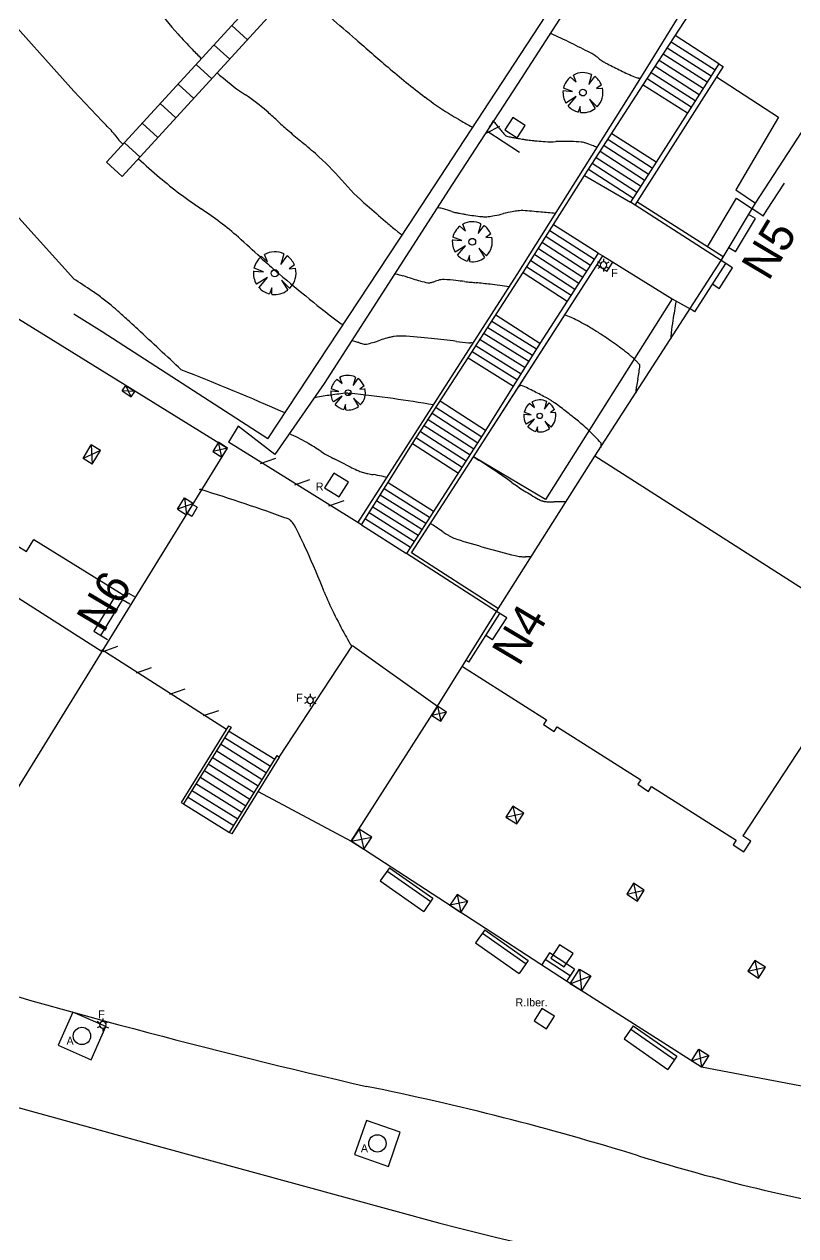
# Model space of a CAD drawing. Extents: x 0 to 560514, y 0 to 4788038.
# Drawn here: x 560198.17 to 560227.1, y 4787840.31 to 4787885.74 of the extents above; entities that cross this region are included whole.
import ezdxf

# ---------------------------------------------------------------- set-up
doc = ezdxf.new("R2010")
doc.units = 0
doc.layers.add('Nivel 7', color=7, linetype='Continuous')

msp = doc.modelspace()

# ---------------------------------------------------------------- linework, layer by layer
at = {"layer": 'Nivel 7'}
for p, q in [((560220.53, 4787889.48), (560216.66, 4787883.49)), ((560194.57, 4787889.32), (560200.02, 4787883.22)), ((560201.25, 4787880.56), (560208.64, 4787888.63)), ((560221.38, 4787883.46), (560224.62, 4787888.43)), ((560212.6, 4787878.23), (560218.55, 4787887.32)), ((560221.07, 4787883.36), (560223.5, 4787887.3)), ((560201.84, 4787880.02), (560208.1, 4787886.86)), ((560200.02, 4787876.19), (560190.78, 4787886.44)), ((560205.95, 4787885.69), (560206.54, 4787885.15)), ((560205.28, 4787884.96), (560205.87, 4787884.42)), ((560222.43, 4787885.08), (560224.08, 4787884.03)), ((560224.22, 4787884.25), (560222.58, 4787885.31)), ((560222.13, 4787884.62), (560223.78, 4787883.57)), ((560222.28, 4787884.85), (560223.93, 4787883.8)), ((560204.61, 4787884.23), (560205.2, 4787883.69)), ((560224.38, 4787884.15), (560221.06, 4787878.95)), ((560221.83, 4787884.16), (560223.48, 4787883.1)), ((560224.22, 4787884.25), (560221.86, 4787880.56)), ((560221.98, 4787884.39), (560223.63, 4787883.34)), ((560224.22, 4787884.25), (560224.38, 4787884.15)), ((560218.655, 4787883.755), (560218.865, 4787883.567)), ((560218.865, 4787883.567), (560218.76, 4787883.83)), ((560219.443, 4787883.845), (560219.337, 4787883.477)), ((560219.337, 4787883.477), (560219.562, 4787883.777)), ((560221.53, 4787883.7), (560223.18, 4787882.64)), ((560221.68, 4787883.93), (560223.33, 4787882.87)), ((560224.13, 4787883.76), (560226.45, 4787882.25)), ((560200.02, 4787883.22), (560201.09, 4787882.1)), ((560203.94, 4787883.49), (560204.52, 4787882.95)), ((560216.66, 4787883.49), (560214.21, 4787879.73)), ((560216.65, 4787876.35), (560221.07, 4787883.36)), ((560218.378, 4787883.245), (560218.723, 4787883.215)), ((560218.723, 4787883.215), (560218.393, 4787883.343)), ((560219.18, 4787880.06), (560221.38, 4787883.46)), ((560219.81, 4787883.462), (560219.63, 4787883.327)), ((560219.63, 4787883.327), (560219.847, 4787883.342)), ((560221.38, 4787883.46), (560223.04, 4787882.41)), ((560203.26, 4787882.76), (560203.85, 4787882.22)), ((560218.865, 4787883.02), (560218.483, 4787882.78)), ((560218.565, 4787882.66), (560218.865, 4787883.02)), ((560219.015, 4787882.653), (560218.94, 4787882.443)), ((560219.022, 4787882.428), (560219.015, 4787882.653)), ((560219.36, 4787882.93), (560219.577, 4787882.578)), ((560219.652, 4787882.638), (560219.36, 4787882.93)), ((560216.49, 4787882.24), (560216.19, 4787881.78)), ((560216.95, 4787881.94), (560216.49, 4787882.24)), ((560226.45, 4787882.25), (560224.85, 4787879.53)), ((560201.28, 4787881.9), (560201.42, 4787881.76)), ((560201.42, 4787881.76), (560201.43, 4787881.74)), ((560202.59, 4787882.02), (560203.18, 4787881.49)), ((560216.74, 4787880.92), (560215.51, 4787881.72)), ((560215.52, 4787881.66), (560216, 4787881.91)), ((560216.19, 4787881.78), (560216.65, 4787881.48)), ((560216.65, 4787881.48), (560216.95, 4787881.94)), ((560201.92, 4787881.29), (560202.51, 4787880.75)), ((560221.71, 4787880.34), (560220.05, 4787881.41)), ((560221.86, 4787880.56), (560220.2, 4787881.63)), ((560221.42, 4787879.89), (560219.76, 4787880.96)), ((560221.57, 4787880.11), (560219.91, 4787881.18)), ((560201.25, 4787880.56), (560201.84, 4787880.02)), ((560221.13, 4787879.44), (560219.47, 4787880.51)), ((560221.28, 4787879.66), (560219.62, 4787880.73)), ((560221.86, 4787880.56), (560220.9, 4787879.06)), ((560216.88, 4787876.42), (560219.18, 4787880.06)), ((560219.18, 4787880.06), (560220.9, 4787879.06)), ((560220.99, 4787879.21), (560219.33, 4787880.29)), ((560214.21, 4787879.73), (560209.41, 4787872.26)), ((560224.85, 4787879.53), (560225.59, 4787879.03)), ((560224.3, 4787876.88), (560220.9, 4787879.06)), ((560224.38, 4787877.01), (560221.14, 4787879.08)), ((560223.79, 4787877.39), (560224.88, 4787879.21)), ((560224.88, 4787879.21), (560225.45, 4787878.82)), ((560225.59, 4787878.45), (560225.33, 4787878.6)), ((560225.88, 4787878.54), (560225.45, 4787878.82)), ((560207.3, 4787870.19), (560212.6, 4787878.23)), ((560214.505, 4787878.165), (560214.715, 4787877.977)), ((560214.715, 4787877.977), (560214.61, 4787878.24)), ((560215.293, 4787878.255), (560215.187, 4787877.887)), ((560215.187, 4787877.887), (560215.412, 4787878.187)), ((560219.69, 4787877.15), (560218.02, 4787878.21)), ((560224.84, 4787877.2), (560225.59, 4787878.45)), ((560214.228, 4787877.655), (560214.573, 4787877.625)), ((560214.573, 4787877.625), (560214.243, 4787877.753)), ((560215.66, 4787877.872), (560215.48, 4787877.737)), ((560215.48, 4787877.737), (560215.697, 4787877.752)), ((560217.74, 4787877.78), (560219.4, 4787876.7)), ((560217.88, 4787878), (560219.55, 4787876.93)), ((560214.715, 4787877.43), (560214.333, 4787877.19)), ((560214.415, 4787877.07), (560214.715, 4787877.43)), ((560215.21, 4787877.34), (560215.427, 4787876.988)), ((560215.502, 4787877.048), (560215.21, 4787877.34)), ((560217.45, 4787877.32), (560219.11, 4787876.25)), ((560217.6, 4787877.55), (560219.26, 4787876.48)), ((560224.84, 4787877.2), (560224.59, 4787877.35)), ((560207.064, 4787877.024), (560207.288, 4787876.824)), ((560207.288, 4787876.824), (560207.176, 4787877.104)), ((560207.904, 4787877.12), (560207.792, 4787876.728)), ((560207.792, 4787876.728), (560208.032, 4787877.048)), ((560208.296, 4787876.712), (560208.104, 4787876.568)), ((560214.865, 4787877.063), (560214.79, 4787876.853)), ((560214.872, 4787876.838), (560214.865, 4787877.063)), ((560215.01, 4787869.51), (560219.86, 4787877.05)), ((560216.46, 4787871.76), (560219.86, 4787877.05)), ((560217.17, 4787876.87), (560218.82, 4787875.8)), ((560217.31, 4787877.1), (560218.97, 4787876.03)), ((560219.69, 4787877.15), (560217.5, 4787873.76)), ((560220.02, 4787876.46), (560219.64, 4787876.71)), ((560219.76, 4787876.78), (560219.68, 4787876.82)), ((560219.69, 4787877.15), (560219.86, 4787877.05)), ((560219.86, 4787877.05), (560222.46, 4787875.44)), ((560219.89, 4787876.94), (560219.89, 4787876.85)), ((560220.02, 4787876.78), (560220.1, 4787876.82)), ((560220.02, 4787876.46), (560220.24, 4787876.81)), ((560223.31, 4787874.95), (560224.48, 4787876.76)), ((560224.73, 4787876.6), (560224.3, 4787876.88)), ((560206.768, 4787876.48), (560207.136, 4787876.448)), ((560207.136, 4787876.448), (560206.784, 4787876.584)), ((560207.63, 4787876.45), (560207.65, 4787876.43)), ((560208.104, 4787876.568), (560208.336, 4787876.584)), ((560210.68, 4787867.04), (560216.65, 4787876.35)), ((560214.81, 4787873.23), (560216.88, 4787876.42)), ((560216.88, 4787876.42), (560218.53, 4787875.35)), ((560217.02, 4787876.64), (560218.68, 4787875.58)), ((560219.76, 4787876.63), (560219.68, 4787876.58)), ((560219.89, 4787876.55), (560219.89, 4787876.46)), ((560220.02, 4787876.63), (560220.1, 4787876.58)), ((560224.23, 4787875.82), (560224.73, 4787876.6)), ((560207.288, 4787876.24), (560206.88, 4787875.984)), ((560206.968, 4787875.856), (560207.288, 4787876.24)), ((560207.448, 4787875.848), (560207.368, 4787875.624)), ((560207.456, 4787875.608), (560207.448, 4787875.848)), ((560207.816, 4787876.144), (560208.048, 4787875.768)), ((560208.128, 4787875.832), (560207.816, 4787876.144)), ((560224.23, 4787875.82), (560223.98, 4787875.99)), ((560196.16, 4787875.79), (560205.79, 4787869.84)), ((560222.46, 4787875.44), (560217.71, 4787867.92)), ((560222.46, 4787875.44), (560223.14, 4787875.07)), ((560223.31, 4787874.95), (560223.14, 4787875.07)), ((560201.09, 4787874.2), (560200.02, 4787874.87)), ((560215.7, 4787874.6), (560217.38, 4787873.56)), ((560217.5, 4787873.76), (560215.85, 4787874.83)), ((560207.3, 4787870.19), (560201.09, 4787874.2)), ((560215.41, 4787874.14), (560217.09, 4787873.1)), ((560215.55, 4787874.37), (560217.23, 4787873.33)), ((560215.11, 4787873.68), (560216.8, 4787872.63)), ((560215.26, 4787873.91), (560216.95, 4787872.86)), ((560217.5, 4787873.76), (560215.47, 4787870.5)), ((560212.73, 4787870.01), (560214.81, 4787873.23)), ((560214.81, 4787873.23), (560216.51, 4787872.17)), ((560214.96, 4787873.46), (560216.66, 4787872.4)), ((560201.84, 4787871.99), (560201.98, 4787872.19)), ((560209.41, 4787872.26), (560207.56, 4787869.6)), ((560209.907, 4787872.427), (560210.089, 4787872.264)), ((560210.089, 4787872.264), (560209.998, 4787872.492)), ((560210.59, 4787872.505), (560210.498, 4787872.186)), ((560210.498, 4787872.186), (560210.693, 4787872.446)), ((560210.908, 4787872.173), (560210.752, 4787872.056)), ((560202.17, 4787871.76), (560202.31, 4787871.97)), ((560209.667, 4787871.985), (560209.966, 4787871.959)), ((560209.966, 4787871.959), (560209.68, 4787872.07)), ((560210.089, 4787871.79), (560209.758, 4787871.582)), ((560209.829, 4787871.478), (560210.089, 4787871.79)), ((560210.518, 4787871.712), (560210.706, 4787871.407)), ((560210.771, 4787871.459), (560210.518, 4787871.712)), ((560210.752, 4787872.056), (560210.94, 4787872.069)), ((560215.01, 4787869.51), (560216.46, 4787871.76)), ((560210.219, 4787871.472), (560210.154, 4787871.29)), ((560210.225, 4787871.277), (560210.219, 4787871.472)), ((560213.61, 4787871.37), (560215.33, 4787870.27)), ((560215.47, 4787870.5), (560213.76, 4787871.6)), ((560217.128, 4787871.518), (560217.296, 4787871.368)), ((560217.296, 4787871.368), (560217.212, 4787871.578)), ((560217.758, 4787871.59), (560217.674, 4787871.296)), ((560217.674, 4787871.296), (560217.854, 4787871.536)), ((560218.052, 4787871.284), (560217.908, 4787871.176)), ((560213.32, 4787870.92), (560215.03, 4787869.81)), ((560213.47, 4787871.15), (560215.18, 4787870.04)), ((560216.906, 4787871.11), (560217.182, 4787871.086)), ((560217.182, 4787871.086), (560216.918, 4787871.188)), ((560217.296, 4787870.93), (560216.99, 4787870.738)), ((560217.056, 4787870.642), (560217.296, 4787870.93)), ((560217.692, 4787870.858), (560217.866, 4787870.576)), ((560217.926, 4787870.624), (560217.692, 4787870.858)), ((560217.908, 4787871.176), (560218.082, 4787871.188)), ((560206.19, 4787870.67), (560205.82, 4787870.07)), ((560207.56, 4787869.6), (560206.19, 4787870.67)), ((560213.03, 4787870.46), (560214.74, 4787869.36)), ((560213.17, 4787870.69), (560214.89, 4787869.59)), ((560215.47, 4787870.5), (560213.52, 4787867.46)), ((560217.416, 4787870.636), (560217.356, 4787870.468)), ((560217.422, 4787870.456), (560217.416, 4787870.636)), ((560200.37, 4787869.45), (560200.68, 4787869.96)), ((560200.68, 4787869.96), (560200.71, 4787869.24)), ((560201.02, 4787869.75), (560200.68, 4787869.96)), ((560205.45, 4787870.06), (560205.24, 4787869.72)), ((560205.58, 4787869.5), (560205.45, 4787870.06)), ((560205.79, 4787869.84), (560205.45, 4787870.06)), ((560210.81, 4787866.96), (560205.82, 4787870.07)), ((560210.81, 4787866.96), (560212.73, 4787870.01)), ((560212.73, 4787870.01), (560214.45, 4787868.9)), ((560212.88, 4787870.23), (560214.59, 4787869.13)), ((560201.02, 4787869.75), (560200.37, 4787869.45)), ((560200.71, 4787869.24), (560200.37, 4787869.45)), ((560200.71, 4787869.24), (560201.02, 4787869.75)), ((560205.79, 4787869.84), (560205.24, 4787869.72)), ((560205.24, 4787869.72), (560205.58, 4787869.5)), ((560205.58, 4787869.5), (560205.79, 4787869.84)), ((560207.03, 4787869.27), (560207.6, 4787869.47)), ((560212.69, 4787865.92), (560215.01, 4787869.51)), ((560217.71, 4787867.92), (560215.01, 4787869.51)), ((560236.57, 4787858.66), (560219.57, 4787869.54)), ((560193.81, 4787868.68), (560198.25, 4787865.97)), ((560208.31, 4787868.47), (560208.88, 4787868.67)), ((560209.78, 4787868.9), (560209.43, 4787868.35)), ((560210.33, 4787868.56), (560209.78, 4787868.9)), ((560209.98, 4787868.01), (560210.33, 4787868.56)), ((560213.52, 4787867.46), (560211.81, 4787868.54)), ((560209.43, 4787868.35), (560209.98, 4787868.01)), ((560213.23, 4787867.01), (560211.52, 4787868.08)), ((560213.37, 4787867.24), (560211.67, 4787868.31)), ((560204.17, 4787867.98), (560204.51, 4787867.77)), ((560204.65, 4787867.63), (560204.45, 4787867.28)), ((560204.65, 4787867.63), (560204.48, 4787867.73)), ((560209.59, 4787867.68), (560210.16, 4787867.88)), ((560212.94, 4787866.56), (560211.24, 4787867.63)), ((560213.08, 4787866.79), (560211.38, 4787867.86)), ((560204.45, 4787867.28), (560204.28, 4787867.39)), ((560212.65, 4787866.12), (560210.96, 4787867.18)), ((560212.79, 4787866.34), (560211.1, 4787867.41)), ((560213.52, 4787867.46), (560212.5, 4787865.89)), ((560210.81, 4787866.96), (560212.5, 4787865.89)), ((560198.25, 4787865.97), (560198.52, 4787866.42)), ((560198.52, 4787866.42), (560202, 4787864.27)), ((560215.88, 4787863.71), (560212.5, 4787865.89)), ((560215.95, 4787863.81), (560212.69, 4787865.92)), ((560197.63, 4787864.43), (560201.09, 4787862.22)), ((560201.59, 4787864.32), (560200.78, 4787862.98)), ((560201.85, 4787864.17), (560201.03, 4787862.82)), ((560201.59, 4787864.32), (560202.12, 4787864)), ((560202, 4787864.27), (560202.08, 4787864.4)), ((560202.08, 4787864.4), (560202.34, 4787864.25)), ((560214.84, 4787861.81), (560216, 4787863.64)), ((560216.26, 4787863.48), (560215.88, 4787863.71)), ((560215.73, 4787862.65), (560216.26, 4787863.48)), ((560200.78, 4787862.98), (560201.29, 4787862.67)), ((560215.73, 4787862.65), (560215.48, 4787862.81)), ((560201.08, 4787862.29), (560205.75, 4787859.3)), ((560201.12, 4787862.22), (560201.68, 4787862.42)), ((560207.73, 4787858.25), (560210.48, 4787862.44)), ((560210.48, 4787862.44), (560213.67, 4787860.16)), ((560214.84, 4787861.81), (560214.77, 4787861.86)), ((560202.38, 4787861.41), (560202.94, 4787861.61)), ((560214.6, 4787861.65), (560217.75, 4787859.65)), ((560203.63, 4787860.61), (560204.2, 4787860.81)), ((560208.76, 4787860.46), (560208.68, 4787860.51)), ((560208.89, 4787860.63), (560208.89, 4787860.54)), ((560209.02, 4787860.46), (560209.1, 4787860.51)), ((560204.89, 4787859.81), (560205.46, 4787860)), ((560208.76, 4787860.31), (560208.68, 4787860.27)), ((560208.89, 4787860.24), (560208.89, 4787860.15)), ((560209.02, 4787860.31), (560209.1, 4787860.27)), ((560213.67, 4787860.16), (560213.45, 4787859.82)), ((560214, 4787859.94), (560213.45, 4787859.82)), ((560213.67, 4787860.16), (560213.79, 4787859.6)), ((560214, 4787859.94), (560213.67, 4787860.16)), ((560213.79, 4787859.6), (560214, 4787859.94)), ((560213.45, 4787859.82), (560213.79, 4787859.6)), ((560217.75, 4787859.65), (560217.64, 4787859.48)), ((560217.64, 4787859.48), (560218.04, 4787859.22)), ((560205.83, 4787859.43), (560204.05, 4787856.56)), ((560205.92, 4787859.38), (560204.14, 4787856.51)), ((560205.83, 4787859.43), (560205.92, 4787859.38)), ((560207.56, 4787858.16), (560205.83, 4787859.23)), ((560218.04, 4787859.22), (560218.15, 4787859.39)), ((560218.15, 4787859.39), (560221.29, 4787857.4)), ((560207.25, 4787857.66), (560205.52, 4787858.74)), ((560207.4, 4787857.91), (560205.67, 4787858.98)), ((560206.94, 4787857.17), (560205.21, 4787858.24)), ((560207.09, 4787857.41), (560205.36, 4787858.49)), ((560205.86, 4787855.43), (560207.65, 4787858.31)), ((560207.73, 4787858.25), (560205.95, 4787855.38)), ((560207.65, 4787858.31), (560207.73, 4787858.25)), ((560206.63, 4787856.67), (560204.9, 4787857.75)), ((560206.79, 4787856.92), (560205.06, 4787857.99)), ((560206.33, 4787856.18), (560204.6, 4787857.25)), ((560206.48, 4787856.42), (560204.75, 4787857.5)), ((560221.29, 4787857.4), (560221.18, 4787857.24)), ((560221.18, 4787857.24), (560221.58, 4787856.97)), ((560206.02, 4787855.68), (560204.29, 4787856.76)), ((560206.17, 4787855.93), (560204.44, 4787857)), ((560206.94, 4787856.97), (560210.43, 4787855.1)), ((560221.58, 4787856.97), (560221.69, 4787857.15)), ((560221.69, 4787857.15), (560224.86, 4787855.14)), ((560204.05, 4787856.56), (560204.14, 4787856.51)), ((560204.14, 4787856.51), (560205.86, 4787855.43)), ((560216.49, 4787856.42), (560216.23, 4787856.01)), ((560216.49, 4787856.42), (560216.64, 4787855.75)), ((560216.9, 4787856.16), (560216.49, 4787856.42)), ((560216.23, 4787856.01), (560216.9, 4787856.16)), ((560216.23, 4787856.01), (560216.64, 4787855.75)), ((560216.64, 4787855.75), (560216.9, 4787856.16)), ((560205.95, 4787855.38), (560205.86, 4787855.43)), ((560210.73, 4787855.56), (560210.43, 4787855.1)), ((560211.2, 4787855.26), (560210.73, 4787855.56)), ((560210.73, 4787855.56), (560210.9, 4787854.8)), ((560210.43, 4787855.1), (560211.2, 4787855.26)), ((560210.43, 4787855.1), (560210.9, 4787854.8)), ((560210.9, 4787854.8), (560211.2, 4787855.26)), ((560224.86, 4787855.14), (560224.75, 4787854.97)), ((560224.75, 4787854.97), (560225.15, 4787854.71)), ((560225.41, 4787855.11), (560225.12, 4787855.3)), ((560225.15, 4787854.71), (560225.41, 4787855.11)), ((560211.86, 4787854.11), (560211.51, 4787853.62)), ((560211.77, 4787853.99), (560213.41, 4787852.84)), ((560211.86, 4787854.11), (560213.49, 4787852.97)), ((560211.51, 4787853.62), (560213.15, 4787852.47)), ((560214.4, 4787853.1), (560214.13, 4787852.7)), ((560214.4, 4787853.1), (560214.54, 4787852.43)), ((560214.8, 4787852.84), (560214.4, 4787853.1)), ((560221.02, 4787853.53), (560220.76, 4787853.12)), ((560220.76, 4787853.12), (560221.42, 4787853.27)), ((560220.76, 4787853.12), (560221.16, 4787852.86)), ((560221.42, 4787853.27), (560221.02, 4787853.53)), ((560221.02, 4787853.53), (560221.16, 4787852.86)), ((560221.16, 4787852.86), (560221.42, 4787853.27)), ((560213.49, 4787852.97), (560213.15, 4787852.47)), ((560214.8, 4787852.84), (560214.13, 4787852.7)), ((560214.13, 4787852.7), (560214.54, 4787852.43)), ((560214.54, 4787852.43), (560214.8, 4787852.84)), ((560215.44, 4787851.78), (560215.09, 4787851.29)), ((560215.44, 4787851.78), (560217.07, 4787850.63)), ((560215.09, 4787851.29), (560216.73, 4787850.14)), ((560215.35, 4787851.66), (560216.99, 4787850.51)), ((560217.86, 4787850.92), (560217.56, 4787850.46)), ((560218.8, 4787850.31), (560217.86, 4787850.92)), ((560218.24, 4787851.22), (560217.92, 4787850.72)), ((560218.75, 4787850.89), (560218.24, 4787851.22)), ((560218.42, 4787850.39), (560218.75, 4787850.89)), ((560217.07, 4787850.63), (560216.73, 4787850.14)), ((560217.92, 4787850.72), (560218.42, 4787850.39)), ((560218.42, 4787850.39), (560218.42, 4787850.39)), ((560225.56, 4787850.63), (560225.3, 4787850.23)), ((560225.3, 4787850.23), (560225.96, 4787850.38)), ((560225.56, 4787850.63), (560225.7, 4787849.97)), ((560225.96, 4787850.38), (560225.56, 4787850.63)), ((560225.7, 4787849.97), (560225.96, 4787850.38)), ((560218.8, 4787850.31), (560218.5, 4787849.85)), ((560218.99, 4787850.31), (560219.41, 4787850.05)), ((560225.3, 4787850.23), (560225.7, 4787849.97)), ((560199.99, 4787848.69), (560199.44, 4787847.46)), ((560201.22, 4787848.15), (560199.99, 4787848.69)), ((560217.58, 4787848.83), (560217.29, 4787848.37)), ((560218.05, 4787848.54), (560217.58, 4787848.83)), ((560217.75, 4787848.07), (560218.05, 4787848.54)), ((560200.67, 4787846.91), (560201.22, 4787848.15)), ((560200.98, 4787848.29), (560200.9, 4787848.34)), ((560200.98, 4787848.14), (560200.9, 4787848.1)), ((560201.11, 4787848.46), (560201.11, 4787848.37)), ((560201.24, 4787848.29), (560201.32, 4787848.34)), ((560201.24, 4787848.14), (560201.32, 4787848.1)), ((560217.29, 4787848.37), (560217.75, 4787848.07)), ((560221, 4787848.18), (560220.66, 4787847.69)), ((560221, 4787848.18), (560222.64, 4787847.04)), ((560201.11, 4787848.07), (560201.11, 4787847.98)), ((560220.66, 4787847.69), (560222.3, 4787846.54)), ((560220.92, 4787848.06), (560222.56, 4787846.91)), ((560199.44, 4787847.46), (560200.67, 4787846.91)), ((560222.64, 4787847.04), (560222.3, 4787846.54)), ((560211, 4787844.63), (560210.55, 4787843.35)), ((560212.27, 4787844.19), (560211, 4787844.63)), ((560211.83, 4787842.91), (560212.27, 4787844.19)), ((560210.55, 4787843.35), (560211.83, 4787842.91))]:
    msp.add_line(p, q, dxfattribs=at)
for points in [[(560228.88, 4787884.07), (560239.73, 4787877.11), (560245.75, 4787873.22), (560244.24, 4787870.76), (560241.61, 4787866.64), (560236.57, 4787858.66), (560232.96, 4787853.03), (560228.24, 4787845.74), (560223.56, 4787846.63), (560218.5, 4787849.85), (560210.43, 4787855.1), (560213.67, 4787860.16), (560215.88, 4787863.71), (560219.57, 4787869.54), (560224.3, 4787876.88), (560225.59, 4787879.03), (560228.88, 4787884.07)], [(560225.88, 4787878.54), (560226.01, 4787878.76), (560226.68, 4787879.78)], [(560201.98, 4787872.19), (560202.31, 4787871.97), (560201.84, 4787871.99), (560202.17, 4787871.76), (560201.98, 4787872.19)], [(560192.9, 4787857.63), (560196.78, 4787855.24), (560205.79, 4787869.84)], [(560203.91, 4787867.55), (560204.17, 4787867.98), (560204.25, 4787867.34), (560204.51, 4787867.77), (560203.91, 4787867.55), (560204.25, 4787867.34)], [(560235.71, 4787858.47), (560229.72, 4787862.31), (560225.12, 4787855.3)], [(560218.64, 4787850.06), (560218.64, 4787850.06), (560217.7, 4787850.67)], [(560218.64, 4787849.76), (560218.99, 4787850.31), (560219.06, 4787849.49), (560218.64, 4787849.76), (560219.41, 4787850.05), (560219.06, 4787849.49)], [(560223.19, 4787846.87), (560223.47, 4787847.31), (560223.84, 4787847.07)], [(560223.47, 4787847.31), (560223.56, 4787846.63), (560223.19, 4787846.87), (560223.84, 4787847.07), (560223.56, 4787846.63)], [(560191.68, 4787846.84), (560203.05, 4787843.7), (560213.75, 4787840.78)]]:
    msp.add_lwpolyline(points, dxfattribs=at)
for centre, radius in [((560219.12, 4787883.17), 0.125), ((560214.97, 4787877.58), 0.125), ((560207.56, 4787876.4), 0.133), ((560210.31, 4787871.92), 0.108), ((560217.5, 4787871.05), 0.1), ((560200.33, 4787847.8), 0.325), ((560211.41, 4787843.77), 0.325)]:
    msp.add_circle(centre, radius, dxfattribs=at)
for centre, radius, start, end in [((560212.025, 4787892.725), 10.938, 215.0313, 222.2409), ((560118.576, 4787779.124), 140.403, 49.0507, 49.56063), ((560226.553, 4787905.917), 30.562, 222.2409, 223.7127), ((560217.901, 4787885.35), 0.0349, 66.5928, 136.4579), ((560211.863, 4787871.403), 15.233, 63.4506, 66.5932), ((560361.733, 4788059.345), 230.607, 229.05074, 229.4486), ((560147.533, 4787742.655), 159.157, 63.15805, 63.45049), ((560213.247, 4787893.196), 12.153, 223.7127, 226.0466), ((560219.052, 4787883.981), 0.766, 58.9403, 63.1579), ((560216.701, 4787880.078), 5.322, 57.9513, 58.9406), ((560218.554, 4787883.038), 1.83, 56.264, 57.9512), ((560218.826, 4787883.445), 1.34, 50.0218, 56.2637), ((560220.544, 4787885.494), 1.334, 230.0061, 236.2798), ((560232.141, 4787907.888), 31.275, 229.4486, 232.7094), ((560220.954, 4787886.107), 2.071, 236.2798, 237.9502), ((560222.063, 4787887.879), 4.161, 237.9504, 239.1288), ((560220.858, 4787885.864), 1.814, 239.1287, 243.0737), ((560236.45, 4787916.562), 36.244, 243.0736, 243.956), ((560226.187, 4787895.561), 12.87, 243.9559, 246.5089), ((560220.574, 4787901.246), 23.04, 228.8056, 229.4276), ((560211.431, 4787890.568), 8.981, 229.4274, 236.4634), ((560219.12, 4787883.17), 0.75, 128.3767, 166.9416), ((560219.12, 4787883.17), 0.75, 64.3641, 118.7275), ((560219.12, 4787883.17), 0.75, 22.8429, 54.0203), ((560221.25, 4787884.2), 0.482, 246.5089, 259.7241), ((560221.402, 4787885.042), 1.338, 259.7246, 261.4661), ((560221.275, 4787884.192), 0.478, 261.4645, 264.3784), ((560221.32, 4787884.655), 0.944, 264.3793, 267.5304), ((560221.187, 4787881.572), 2.142, 87.3671, 87.5348), ((560202.429, 4787876.986), 7.313, 48.6649, 56.4635), ((560219.12, 4787883.17), 0.75, 174.0733, 211.3117), ((560219.12, 4787883.17), 0.75, 315.0062, 13.5251), ((560220.115, 4787892.096), 11.425, 232.7093, 238.1056), ((560219.12, 4787883.17), 0.75, 222.5192, 256.1039), ((560193.24, 4787866.54), 21.225, 47.2446, 48.6648), ((560218.812, 4787890.002), 8.959, 238.1054, 239.0952), ((560240.414, 4787926.09), 51.019, 239.0953, 239.5101), ((560219.12, 4787883.17), 0.75, 262.5205, 307.4838), ((559746.634, 4787447.195), 629.024, 43.715431, 43.7411), ((560200.481, 4787880.828), 1.318, 34.9064, 43.7), ((560221.85, 4787897.484), 20.919, 227.2448, 228.6753), ((560221.777, 4787897.401), 20.807, 228.6753, 230.4324), ((560219.207, 4787890.072), 9.222, 239.51, 242.5304), ((560214.983, 4787881.948), 0.0649, 242.5308, 279.1605), ((560214.636, 4787882.539), 1.175, 325.3464, 327.4017), ((560214.142, 4787882.855), 1.761, 327.4009, 329.581), ((560218.364, 4787880.376), 3.135, 147.9473, 149.5811), ((560216.502, 4787881.542), 0.938, 143.8401, 147.9473), ((560215.766, 4787882.08), 0.0263, 119.1418, 143.8415), ((560215.757, 4787882.096), 0.00822, 43.2246, 119.1358), ((560213.998, 4787880.442), 2.422, 39.1221, 43.2295), ((560210.197, 4787877.351), 7.321, 37.529, 39.1218), ((560219.585, 4787884.562), 4.516, 217.5289, 219.5569), ((560203.115, 4787882.666), 1.893, 214.9061, 222.2407), ((560203.222, 4787882.764), 2.039, 222.2414, 223.7132), ((560217.235, 4787896.16), 21.424, 223.7126, 224.1666), ((560190.879, 4787860.009), 27.699, 48.9095, 50.4324), ((560217.922, 4787883.188), 2.359, 219.5571, 223.2286), ((560216.275, 4787881.641), 0.0993, 223.2285, 241.1901), ((560216.301, 4787881.688), 0.153, 241.1892, 256.0149), ((560216.962, 4787884.339), 2.886, 256.0158, 259.4249), ((560284.308, 4788245.071), 369.851, 259.42492, 259.45081), ((560221.233, 4787906.37), 25.326, 259.45, 259.5492), ((560232.438, 4787967.121), 87.102, 259.54981, 259.68732), ((560219.346, 4787895.173), 13.972, 259.6875, 260.0308), ((560217.089, 4787882.331), 0.934, 260.0311, 263.1229), ((560219.572, 4787902.916), 21.668, 263.1225, 263.7643), ((560217.969, 4787888.244), 6.908, 263.7645, 265.2512), ((560219.064, 4787901.424), 20.134, 265.251, 266.1219), ((560217.934, 4787884.755), 3.427, 266.1217, 272.8138), ((560218.446, 4787874.343), 6.998, 88.1321, 92.8139), ((560218.43, 4787873.855), 7.486, 85.2521, 88.1321), ((560218.996, 4787880.677), 0.641, 75.3968, 85.252), ((560219.001, 4787880.697), 0.62, 70.7451, 75.396), ((560213.249, 4787864.228), 18.065, 69.8845, 70.746), ((560202.764, 4787873.638), 9.616, 40.5366, 48.9095), ((560217.224, 4787875.081), 6.506, 68.0742, 69.8844), ((560237.057, 4787919.482), 51.989, 228.2639, 229.4274), ((560213.577, 4787892.061), 15.889, 229.4274, 236.4634), ((560216.808, 4787885.648), 8.863, 220.5365, 229.2582), ((560197.651, 4787868.033), 12.938, 48.6648, 56.4634), ((560306.748, 4787990.058), 146.67, 229.25814, 229.61567), ((560213.659, 4787878.643), 0.214, 78.7525, 92.9676), ((560213.149, 4787876.08), 2.828, 74.8506, 78.7525), ((560212.107, 4787872.23), 6.816, 72.0724, 74.8504), ((560214.697, 4787880.237), 1.6, 252.0725, 257.8091), ((560216.007, 4787886.299), 7.801, 257.8089, 258.7513), ((560215.75, 4787885.005), 6.482, 258.7514, 259.7852), ((560215.58, 4787884.066), 5.528, 259.7854, 261.0959), ((560219.813, 4787911.079), 32.871, 261.0956, 261.6331), ((560215.878, 4787884.325), 5.828, 261.6331, 264.531), ((560215.449, 4787879.845), 1.327, 264.5309, 270.6051), ((560215.454, 4787879.372), 0.855, 270.6051, 277.258), ((560214.921, 4787883.556), 5.073, 277.2583, 279.9878), ((560214.986, 4787883.188), 4.699, 279.9876, 284.2115), ((560217.222, 4787874.356), 4.412, 99.8524, 104.2117), ((560217.283, 4787874.004), 4.769, 97.2589, 99.852), ((560216.884, 4787877.14), 1.608, 92.7922, 97.2591), ((560216.83, 4787878.254), 0.492, 85.9368, 92.7924), ((560212.319, 4787814.749), 64.157, 85.33659, 85.93682), ((560216.415, 4787864.962), 13.777, 83.0189, 85.3365), ((560235.806, 4787906.656), 37.178, 229.6157, 230.3257), ((560214.97, 4787877.58), 0.75, 128.3767, 166.9416), ((560214.97, 4787877.58), 0.75, 64.3641, 118.7275), ((560214.97, 4787877.58), 0.75, 22.8429, 54.0203), ((560182.452, 4787850.753), 35.951, 46.8817, 48.6649), ((560254.167, 4787928.792), 65.937, 230.32585, 230.38819), ((560289.03, 4787970.914), 120.615, 230.38775, 230.43382), ((560213.935, 4787880.032), 2.722, 230.434, 233.8231), ((560212.334, 4787877.842), 0.00899, 233.8239, 295.7593), ((560214.97, 4787877.58), 0.75, 174.0733, 211.3117), ((560214.97, 4787877.58), 0.75, 315.0062, 13.5251), ((560207.56, 4787876.4), 0.8, 64.3641, 118.7275), ((560207.56, 4787876.4), 0.8, 128.3767, 166.9416), ((560217.656, 4787888.349), 15.555, 226.8816, 229.5927), ((560207.56, 4787876.4), 0.8, 22.8429, 54.0203), ((560214.97, 4787877.58), 0.75, 222.5192, 256.1039), ((560214.97, 4787877.58), 0.75, 262.5205, 307.4838), ((560219.89, 4787876.703), 0.12, 89.9882, 269.9882), ((560219.89, 4787876.703), 0.12, 269.9882, 89.9882), ((560207.56, 4787876.4), 0.8, 174.0733, 211.3117), ((560213.089, 4787882.985), 8.51, 229.5933, 229.7466), ((560207.406, 4787876.272), 0.286, 48.9134, 49.7501), ((560207.47, 4787876.345), 0.189, 40.7067, 48.9089), ((560207.745, 4787876.581), 0.174, 220.3595, 229.259), ((560207.768, 4787876.607), 0.208, 229.2534, 229.6109), ((560212.111, 4787881.677), 6.884, 229.6337, 230.3879), ((561384.61, 4789298.377), 1845.849, 230.387942, 230.434008), ((560207.56, 4787876.4), 0.8, 315.0062, 13.5251), ((560212.069, 4787876.243), 0.12, 78.7526, 102.2086), ((560211.261, 4787872.177), 4.266, 74.8505, 78.7524), ((560209.616, 4787866.101), 10.561, 72.81, 74.8504), ((560176.385, 4787839.933), 43.28, 55.8033, 56.9054), ((560207.56, 4787876.4), 0.8, 222.5192, 256.1039), ((560214.73, 4787882.634), 6.745, 252.8104, 255.3634), ((560214.241, 4787880.762), 4.812, 255.363, 258.7513), ((560213.337, 4787876.217), 0.177, 258.7513, 276.4794), ((560213.311, 4787876.445), 0.407, 276.4796, 282.3349), ((560213.139, 4787877.235), 1.215, 282.335, 285.7228), ((560212.851, 4787878.258), 2.278, 285.7222, 288.7685), ((560214.143, 4787874.455), 1.738, 105.2812, 108.7686), ((560213.996, 4787874.995), 1.178, 102.3354, 105.2811), ((560213.936, 4787875.268), 0.899, 98.9632, 102.3361), ((560213.887, 4787875.58), 0.584, 86.9562, 98.9626), ((560213.516, 4787868.605), 7.568, 83.6269, 86.9562), ((560206.163, 4787802.769), 73.813, 83.37206, 83.62691), ((560218.982, 4787913.092), 37.252, 263.3722, 263.7309), ((560218.201, 4787905.982), 30.099, 263.7309, 264.104), ((560192.06, 4787652.863), 224.366, 83.96715, 84.10374), ((560214.503, 4787865.225), 10.822, 80.1758, 83.9655), ((560196.206, 4787869.103), 8.014, 52.1349, 55.8034), ((560184.036, 4787853.45), 27.841, 51.1011, 52.1349), ((560207.56, 4787876.4), 0.8, 262.5205, 307.4838), ((560225.049, 4787895.015), 25.408, 230.434, 233.8232), ((560263.43, 4787868.35), 41.417, 170.2589, 171.2767), ((560199.513, 4787872.632), 3.194, 48.048, 51.101), ((560185.474, 4787857.014), 24.194, 47.6657, 48.048), ((560038.012, 4787695.149), 243.158, 47.54528, 47.66583), ((560171.041, 4787840.555), 46.08, 47.078, 47.5453), ((560210.101, 4787874.573), 0.0839, 233.823, 295.7584), ((560217.327, 4787871.57), 3.441, 62.6026, 71.3097), ((560197.439, 4787833.223), 46.638, 62.3686, 62.5883), ((560217.317, 4787871.197), 3.776, 61.5962, 62.3687), ((560215.686, 4787868.181), 7.205, 58.9311, 61.5959), ((560233.26, 4787872.979), 10.895, 171.2769, 173.754), ((559094.812, 4786683.288), 1626.44, 46.99935, 47.077961), ((560212.543, 4787871.132), 2.937, 102.3355, 105.2813), ((560212.394, 4787871.813), 2.241, 98.9627, 102.3356), ((560212.272, 4787872.588), 1.455, 86.9562, 98.9626), ((560211.348, 4787855.204), 18.865, 83.6269, 86.9562), ((560212.47, 4787862.842), 13.438, 56.9799, 58.9311), ((560210.72, 4787860.149), 16.65, 55.496, 56.9799), ((560225.813, 4787873.795), 3.403, 173.754, 177.4692), ((560210.45, 4787873.817), 0.0467, 78.7549, 102.2109), ((560210.134, 4787872.23), 1.665, 74.8505, 78.7524), ((560209.492, 4787869.859), 4.121, 72.8098, 74.8501), ((560211.488, 4787876.311), 2.632, 252.8103, 255.3632), ((560211.211, 4787875.251), 1.536, 255.3631, 258.7513), ((560210.974, 4787874.055), 0.317, 258.752, 266.2098), ((560210.964, 4787873.914), 0.176, 266.2092, 282.3347), ((560210.157, 4787877.605), 3.954, 282.3345, 285.7223), ((560209.69, 4787879.264), 5.678, 285.7224, 288.7687), ((560212.911, 4787869.786), 4.333, 105.2814, 108.7688), ((560194.847, 4787707.475), 167.512, 83.30607, 83.62692), ((560219.101, 4787914.125), 40.557, 263.3061, 263.9581), ((560219.641, 4787919.231), 45.691, 263.9586, 264.0452), ((560208.984, 4787817.072), 57.023, 83.9669, 84.0444), ((560214.75, 4787871.626), 2.165, 83.5111, 83.9672), ((560213.5, 4787864.194), 11.741, 53.7288, 55.496), ((560211.224, 4787861.091), 15.589, 52.8844, 53.7287), ((560216.653, 4787868.267), 6.591, 51.5857, 52.8842), ((560217.028, 4787868.739), 5.988, 49.4493, 51.5859), ((560219.016, 4787871.062), 2.931, 46.3948, 49.4492), ((560220.036, 4787872.134), 1.451, 45.1548, 46.3956), ((560205.429, 4787857.448), 22.165, 44.837, 45.1544), ((560219.519, 4787871.457), 2.295, 41.7189, 44.8367), ((560171.385, 4787788.838), 90.074, 66.05815, 68.73397), ((560212.609, 4787874.126), 8.732, 348.799, 350.5277), ((560217.682, 4787873.28), 3.59, 350.5274, 354.442), ((560221.135, 4787872.898), 0.13, 28.5777, 41.7184), ((560221.206, 4787872.937), 0.0486, 354.4427, 28.5788), ((560210.31, 4787871.92), 0.65, 128.3767, 166.9416), ((560210.31, 4787871.92), 0.65, 64.3641, 118.7275), ((560210.31, 4787871.92), 0.65, 22.8429, 54.0203), ((560218.151, 4787870.544), 2.145, 131.1447, 132.649), ((560217.078, 4787871.773), 0.513, 127.1091, 131.1455), ((560216.88, 4787872.034), 0.185, 120.3887, 127.1087), ((560216.804, 4787872.163), 0.0356, 65.8031, 120.3881), ((560212.921, 4787863.521), 9.51, 62.5884, 65.8036), ((560230.979, 4787870.489), 9.994, 168.7987, 170.4146), ((560209.145, 4787871.479), 0.265, 99.8711, 114.5198), ((560212.308, 4787853.305), 18.712, 98.1319, 99.8716), ((560210.31, 4787871.92), 0.65, 174.0733, 211.3117), ((560212.554, 4787851.578), 20.456, 96.4363, 98.1318), ((560210.268, 4787871.85), 0.0564, 63.7047, 96.4353), ((560209.95, 4787871.207), 0.774, 63.3893, 63.7074), ((560210.294, 4787871.893), 0.00578, 59.6619, 63.3391), ((560210.237, 4787871.796), 0.118, 57.449, 59.7105), ((560210.32, 4787871.922), 0.0323, 234.4296, 242.7299), ((560210.351, 4787871.984), 0.102, 242.734, 244.0481), ((560210.213, 4787871.703), 0.211, 63.0851, 63.719), ((560210.213, 4787871.703), 0.211, 60.6563, 63.0666), ((560210.503, 4787872.226), 0.387, 241.2079, 242.5211), ((560210.378, 4787871.985), 0.116, 242.5227, 249.2116), ((560210.227, 4787871.588), 0.309, 65.1216, 69.2096), ((560210.364, 4787871.892), 0.0131, 83.5221, 217.4392), ((560211.921, 4787873.085), 1.974, 217.4394, 217.8254), ((560210.345, 4787871.843), 0.0286, 33.6468, 65.1226), ((560210.405, 4787871.908), 0.0554, 217.8374, 220.1408), ((560210.446, 4787871.942), 0.109, 220.1275, 226.924), ((560203.458, 4787811.088), 61.208, 81.97539, 83.52098), ((560210.371, 4787871.86), 0.00217, 213.6411, 13.4117), ((560210.368, 4787871.859), 0.00461, 13.4114, 46.9183), ((560210.31, 4787871.92), 0.65, 315.0062, 13.5251), ((560215.095, 4787873.862), 2.367, 311.997, 312.6506), ((560154.793, 4787751.436), 135.771, 62.36854, 62.58833), ((560217.35, 4787870.938), 0.886, 59.646, 62.3672), ((560213.415, 4787864.218), 8.673, 58.9316, 59.6478), ((560222.88, 4787871.841), 1.782, 174.4411, 177.9783), ((560223.093, 4787871.82), 1.997, 170.4148, 174.4414), ((560210.31, 4787871.92), 0.65, 222.5192, 256.1039), ((560210.31, 4787871.92), 0.65, 262.5205, 307.4838), ((560205.21, 4787823.512), 48.662, 80.1807, 81.9754), ((560217.5, 4787871.05), 0.6, 128.3767, 166.9416), ((560217.5, 4787871.05), 0.6, 64.3641, 118.7275), ((560217.5, 4787871.05), 0.6, 22.8429, 54.0203), ((560217.288, 4787870.646), 1.169, 56.979, 58.9302), ((560217.268, 4787870.615), 1.206, 55.4962, 56.9802), ((560208.348, 4787857.638), 16.952, 55.1001, 55.4959), ((560213.507, 4787865.034), 7.935, 52.8844, 55.1003), ((560204.354, 4787852.938), 23.104, 51.5859, 52.8844), ((560217.5, 4787871.05), 0.6, 174.0733, 211.3117), ((560217.5, 4787871.05), 0.6, 315.0062, 13.5251), ((560210.559, 4787860.763), 13.117, 49.4492, 51.5859), ((560205.51, 4787864.476), 6.453, 59.7078, 66.2723), ((560217.5, 4787871.05), 0.6, 222.5192, 256.1039), ((560217.5, 4787871.05), 0.6, 262.5205, 307.4838), ((560214.913, 4787865.852), 6.42, 46.3948, 49.4491), ((560217.15, 4787868.2), 3.177, 45.1539, 46.3947), ((560185.152, 4787836.029), 48.551, 44.8368, 45.1542), ((560203.387, 4787860.84), 10.663, 56.3429, 59.7105), ((560215.469, 4787866.174), 5.798, 41.719, 44.8369), ((560220.06, 4787869.853), 0.275, 170.4148, 174.4413), ((560221.147, 4787869.669), 1.378, 168.7978, 170.4137), ((560218.614, 4787870.171), 1.204, 348.7995, 350.5282), ((560219.771, 4787870.01), 0.0344, 0.3381, 41.7176), ((560219.475, 4787870.027), 0.331, 350.528, 354.4426), ((560219.659, 4787870.009), 0.146, 354.4419, 0.3391), ((560210.809, 4787871.987), 2.729, 236.343, 243.0026), ((560217.52, 4787885.16), 17.513, 243.0027, 243.8243), ((560203.832, 4787857.313), 13.517, 62.8888, 63.8241), ((560215.019, 4787869.453), 0.0379, 60.4448, 131.9829), ((560210.019, 4787860.634), 10.176, 56.3582, 60.4448), ((560220.03, 4787869.855), 0.246, 174.4445, 177.9816), ((560201.348, 4787852.462), 18.967, 62.2335, 62.8892), ((560220.135, 4787888.145), 21.36, 242.2333, 242.8511), ((560212.649, 4787873.545), 4.953, 242.8512, 245.9867), ((560211.493, 4787870.952), 2.114, 245.9869, 250.7867), ((560200.08, 4787845.699), 28.116, 54.3926, 56.3582), ((560211.259, 4787870.278), 1.4, 250.7863, 254.7469), ((560211.994, 4787872.976), 4.197, 254.7471, 257.0348), ((560211.693, 4787871.67), 2.856, 257.0346, 261.1521), ((560210.16, 4787861.817), 7.115, 78.5438, 81.1523), ((560210.974, 4787865.837), 3.014, 74.7698, 78.5436), ((560221.957, 4787876.248), 9.46, 234.3926, 237.7817), ((560204.765, 4787868.221), 0.0688, 73.2269, 129.6772), ((560190.367, 4787820.454), 49.958, 71.2137, 73.2264), ((560224.015, 4787879.513), 13.318, 237.7816, 240.4439), ((560184.413, 4787802.949), 68.449, 69.79106, 71.21381), ((560217.801, 4787868.556), 0.722, 240.444, 251.8966), ((560218.866, 4787871.812), 4.148, 251.8956, 252.4502), ((560217.723, 4787868.199), 0.359, 252.4542, 254.3397), ((560217.884, 4787868.773), 0.955, 254.3348, 255.8845), ((560217.891, 4787868.8), 0.982, 255.8875, 257.4152), ((560217.745, 4787868.148), 0.315, 257.4142, 265.7235), ((560217.997, 4787871.511), 3.687, 265.7231, 268.1487), ((560217.953, 4787870.146), 2.322, 268.1487, 272.093), ((560218.235, 4787862.428), 5.402, 89.5077, 92.0932), ((560218.265, 4787865.893), 1.937, 85.7239, 89.5073), ((560218.361, 4787867.177), 0.65, 79.1885, 85.7249), ((560207.948, 4787866.885), 0.319, 48.8188, 69.791), ((560207.787, 4787866.701), 0.563, 28.165, 48.819), ((560194.074, 4787859.359), 16.118, 24.326, 28.1649), ((560213.399, 4787866.989), 0.019, 60.4475, 114.1053), ((560211.905, 4787864.354), 3.048, 56.3582, 60.4448), ((560208.834, 4787859.739), 8.591, 54.3926, 56.3582), ((560215.519, 4787869.074), 2.89, 234.3925, 237.7816), ((560215.223, 4787868.605), 2.336, 237.7818, 240.4441), ((560215.584, 4787869.24), 3.066, 240.4438, 242.7674), ((560214.778, 4787867.675), 1.306, 242.7677, 252.4513), ((560224.751, 4787899.212), 34.382, 252.4511, 254.3365), ((560177.676, 4787851.946), 34.114, 21.5054, 24.3258), ((560226.971, 4787907.129), 42.605, 254.3366, 255.8863), ((560216.897, 4787867.062), 1.291, 255.8861, 264.7979), ((560217.189, 4787870.276), 4.518, 264.7989, 265.7238), ((560216.902, 4787866.426), 0.657, 265.7228, 268.1484), ((560216.918, 4787866.929), 1.161, 268.1491, 272.0934), ((560217.059, 4787863.071), 2.7, 89.5072, 92.0927), ((560217.078, 4787865.3), 0.471, 85.7246, 89.5081), ((560216.936, 4787863.407), 2.37, 84.0375, 85.7245), ((560218.118, 4787867.881), 9.354, 201.5054, 206.893), ((560247.107, 4787882.583), 41.859, 206.893, 208.164), ((560215.47, 4787865.645), 5.973, 208.1641, 211.5291), ((560227.729, 4787873.166), 20.355, 211.5288, 211.6196), ((560210.484, 4787862.549), 0.104, 211.6283, 212.8987), ((560210.625, 4787862.64), 0.272, 212.8905, 218.9442), ((560209.995, 4787862.131), 0.538, 34.6387, 38.9434), ((560210.306, 4787862.346), 0.16, 31.6244, 34.6428), ((560209.129, 4787861.621), 1.543, 30.6491, 31.6209), ((560210.171, 4787862.238), 0.332, 30.0112, 30.6545), ((560208.89, 4787860.387), 0.12, 89.9882, 269.9882), ((560208.89, 4787860.387), 0.12, 269.9882, 89.9882), ((560270.193, 4788103.128), 263.943, 253.12826, 257.04141), ((560201.112, 4787848.217), 0.12, 89.9882, 269.9882), ((560201.112, 4787848.217), 0.12, 269.9882, 89.9882), ((560190.572, 4787744.436), 103.507, 72.78879, 78.61498), ((560242.756, 4787912.898), 72.852, 252.78882, 260.02036), ((560238.762, 4787936.408), 98.843, 255.34296, 268.61088)]:
    msp.add_arc(centre, radius, start, end, dxfattribs=at)

# ---------------------------------------------------------------- texts
for s, height, rotation, p in [('N5', 1.25, 59.2333, (560226.08, 4787876.07)), ('F', 0.3, 359.9935, (560220.18, 4787876.26)), ('R', 0.3, 359.9935, (560209.1, 4787868.25)), ('N6', 1.25, 59.2333, (560201.14, 4787862.87)), ('N4', 1.25, 59.2333, (560216.72, 4787861.62)), ('F', 0.3, 359.9935, (560208.36, 4787860.33)), ('R.Iber.', 0.3, 359.9935, (560216.59, 4787848.91)), ('F', 0.3, 359.9935, (560200.94, 4787848.46)), ('A', 0.3, 359.9935, (560199.75, 4787847.47)), ('A', 0.3, 359.9935, (560210.79, 4787843.44))]:
    msp.add_text(s, height=height, rotation=rotation, dxfattribs=at).set_placement(p)

doc.saveas('drawing.dxf')
